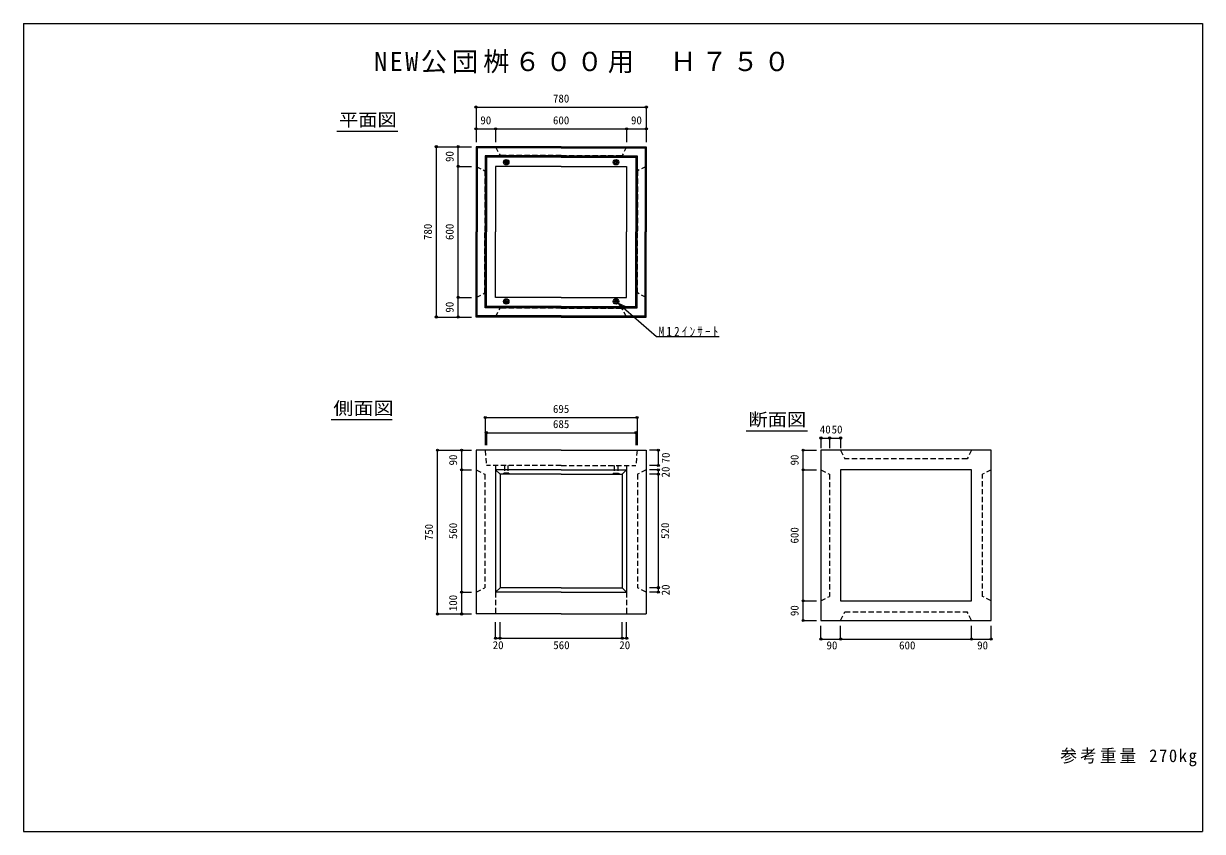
# Model space of a CAD drawing. Units: millimetres at full size, sheet at 1:20. Extents: x -2685 to 2715, y -1915 to 1785.
import ezdxf
from ezdxf.enums import TextEntityAlignment as Align

# ---------------------------------------------------------------- set-up
doc = ezdxf.new("R2010")
doc.units = ezdxf.units.MM
doc.header["$LTSCALE"] = 20
doc.header["$PDMODE"] = 32
doc.header["$PDSIZE"] = 10
doc.linetypes.add('DASHED1', pattern=[1.8, 1.2, -0.6])
for name, color, linetype in [('0-1_躯体', 3, 'Continuous'), ('0-3_建具', 4, 'Continuous'), ('F-0_F-0ﾚｲﾔ', 2, 'Continuous')]:
    doc.layers.add(name, color=color, linetype=linetype)
doc.styles.add('ＭＳ ゴシック', font='')
doc.styles.get('ＭＳ ゴシック').set_extended_font_data('MS Gothic')

msp = doc.modelspace()

# ---------------------------------------------------------------- linework, layer by layer
at = {"layer": '0-1_躯体'}
for p, q in [((-612.88, 1220.82), (-607.88, 1215.82)), ((-222.88, 1220.82), (-612.88, 1220.82)), ((-612.88, 1220.82), (-612.88, 830.82)), ((-222.88, 1215.82), (-607.88, 1215.82)), ((-607.88, 1215.82), (-607.88, 830.82)), ((-222.88, 1220.82), (167.12, 1220.82)), ((-222.88, 1215.82), (162.12, 1215.82)), ((167.12, 1220.82), (162.12, 1215.82)), ((162.12, 1215.82), (162.12, 830.82)), ((167.12, 1220.82), (167.12, 830.82)), ((-570.38, 1178.32), (-565.38, 1173.32)), ((-222.88, 1178.32), (-570.38, 1178.32)), ((-570.38, 1178.32), (-570.38, 830.82)), ((-222.88, 1173.32), (-565.38, 1173.32)), ((-565.38, 1173.32), (-565.38, 830.82)), ((-222.88, 1178.32), (124.62, 1178.32)), ((-222.88, 1173.32), (119.62, 1173.32)), ((124.62, 1178.32), (119.62, 1173.32)), ((119.62, 1173.32), (119.62, 830.82)), ((124.62, 1178.32), (124.62, 830.82)), ((-222.88, 1130.82), (-522.88, 1130.82)), ((-522.88, 1130.82), (-522.88, 830.82)), ((-222.88, 1130.82), (77.12, 1130.82)), ((77.12, 1130.82), (77.12, 830.82)), ((-612.88, 440.82), (-612.88, 830.82)), ((-607.88, 445.82), (-607.88, 830.82)), ((-570.38, 483.32), (-570.38, 830.82)), ((-565.38, 488.32), (-565.38, 830.82)), ((-522.88, 530.82), (-522.88, 830.82)), ((77.12, 530.82), (77.12, 830.82)), ((119.62, 488.32), (119.62, 830.82)), ((124.62, 483.32), (124.62, 830.82)), ((162.12, 445.82), (162.12, 830.82)), ((167.12, 440.82), (167.12, 830.82)), ((-570.38, 483.32), (-565.38, 488.32)), ((-222.88, 488.32), (-565.38, 488.32)), ((-222.88, 530.82), (-522.88, 530.82)), ((-222.88, 530.82), (77.12, 530.82)), ((-222.88, 488.32), (119.62, 488.32)), ((124.62, 483.32), (119.62, 488.32)), ((-612.88, 440.82), (-607.88, 445.82)), ((-222.88, 440.82), (-612.88, 440.82)), ((-222.88, 445.82), (-607.88, 445.82)), ((-222.88, 483.32), (-570.38, 483.32)), ((-222.88, 483.32), (124.62, 483.32)), ((-222.88, 445.82), (162.12, 445.82)), ((-222.88, 440.82), (167.12, 440.82)), ((167.12, 440.82), (162.12, 445.82)), ((-222.88, -169.18), (-612.88, -169.18)), ((-612.88, -169.18), (-612.88, -919.18)), ((-222.88, -169.18), (167.12, -169.18)), ((167.12, -169.18), (167.12, -919.18)), ((-522.88, -259.18), (-502.88, -279.18)), ((-222.88, -259.18), (-522.88, -259.18)), ((-522.88, -259.18), (-522.88, -819.18)), ((-222.88, -259.18), (77.12, -259.18)), ((-222.88, -259.18), (77.12, -259.18)), ((77.12, -259.18), (57.12, -279.18)), ((77.12, -259.18), (77.12, -819.18)), ((-222.88, -279.18), (-502.88, -279.18)), ((-502.88, -279.18), (-502.88, -799.18)), ((-222.88, -279.18), (57.12, -279.18)), ((-222.88, -279.18), (57.12, -279.18)), ((57.12, -279.18), (57.12, -799.18)), ((-502.88, -799.18), (-522.88, -819.18)), ((-222.88, -799.18), (-502.88, -799.18)), ((-222.88, -799.18), (57.12, -799.18)), ((57.12, -799.18), (77.12, -819.18)), ((-222.88, -819.18), (-522.88, -819.18)), ((-222.88, -819.18), (77.12, -819.18)), ((-222.88, -919.18), (-612.88, -919.18)), ((-222.88, -919.18), (167.12, -919.18))]:
    msp.add_line(p, q, dxfattribs=at)
at = {"layer": '0-1_躯体', "linetype": 'DASHED1'}
for p, q in [((-522.88, 1220.82), (-502.88, 1180.82)), ((77.12, 1220.82), (57.12, 1180.82)), ((-222.88, 1180.82), (-502.88, 1180.82)), ((-486.88, 1149.57), (-461.88, 1149.57)), ((-474.38, 1162.07), (-474.38, 1137.07)), ((-222.88, 1180.82), (57.12, 1180.82)), ((41.12, 1149.57), (16.12, 1149.57)), ((28.62, 1162.07), (28.62, 1137.07)), ((-612.88, 1130.82), (-572.88, 1110.82)), ((-572.88, 1110.82), (-572.88, 830.82)), ((167.12, 1130.82), (127.12, 1110.82)), ((127.12, 1110.82), (127.12, 830.82)), ((-572.88, 550.82), (-572.88, 830.82)), ((127.12, 550.82), (127.12, 830.82)), ((-612.88, 530.82), (-572.88, 550.82)), ((167.12, 530.82), (127.12, 550.82)), ((-486.88, 512.07), (-461.88, 512.07)), ((-474.38, 499.57), (-474.38, 524.57)), ((41.12, 512.07), (16.12, 512.07)), ((28.62, 499.57), (28.62, 524.57)), ((-522.88, 440.82), (-502.88, 480.82)), ((-222.88, 480.82), (-502.88, 480.82)), ((-222.88, 480.82), (57.12, 480.82)), ((77.12, 440.82), (57.12, 480.82)), ((-570.38, -169.18), (-565.38, -239.18)), ((124.62, -169.18), (119.62, -239.18)), ((1057.12, -169.18), (1077.12, -209.18)), ((1637.12, -209.18), (1077.12, -209.18)), ((1657.12, -169.18), (1637.12, -209.18)), ((-612.88, -259.18), (-572.88, -279.18)), ((-222.88, -239.18), (-565.38, -239.18)), ((-522.88, -239.18), (-522.88, -259.18)), ((-482.38, -239.18), (-482.38, -275.18)), ((-466.38, -239.18), (-466.38, -275.18)), ((-222.88, -239.18), (119.62, -239.18)), ((20.62, -239.18), (20.62, -275.18)), ((36.62, -239.18), (36.62, -275.18)), ((77.12, -239.18), (77.12, -259.18)), ((167.12, -259.18), (127.12, -279.18)), ((967.12, -259.18), (1007.12, -279.18)), ((1747.12, -259.18), (1707.12, -279.18)), ((-572.88, -279.18), (-572.88, -799.18)), ((-461.88, -279.18), (-486.88, -279.18)), ((-461.88, -275.18), (-461.88, -279.18)), ((16.12, -275.18), (16.12, -279.18)), ((16.12, -279.18), (41.12, -279.18)), ((127.12, -279.18), (127.12, -799.18)), ((1007.12, -279.18), (1007.12, -839.18)), ((1707.12, -839.18), (1707.12, -279.18)), ((-612.88, -819.18), (-572.88, -799.18)), ((167.12, -819.18), (127.12, -799.18)), ((-522.88, -819.18), (-522.88, -919.18)), ((77.12, -819.18), (77.12, -919.18)), ((967.12, -859.18), (1007.12, -839.18)), ((1747.12, -859.18), (1707.12, -839.18)), ((1057.12, -949.18), (1077.12, -909.18)), ((1077.12, -909.18), (1637.12, -909.18)), ((1657.12, -949.18), (1637.12, -909.18))]:
    msp.add_line(p, q, dxfattribs=at)
at = {"layer": '0-1_躯体'}
for points in [[(967.12, -949.18), (1747.12, -949.18), (1747.12, -169.18), (967.12, -169.18)], [(1057.12, -859.18), (1657.12, -859.18), (1657.12, -259.18), (1057.12, -259.18)]]:
    msp.add_lwpolyline(points, close=True, dxfattribs=at)
at = {"layer": '0-1_躯体', "linetype": 'DASHED1'}
for points in [[(-461.88, -275.18), (-486.88, -275.18), (-486.88, -279.18)], [(16.12, -275.18), (41.12, -275.18), (41.12, -279.18)]]:
    msp.add_lwpolyline(points, dxfattribs=at)
at = {"layer": '0-1_躯体'}
for centre, radius in [((-474.38, 1149.57), 12.5), ((-474.38, 1149.57), 8), ((28.62, 1149.57), 12.5), ((28.62, 1149.57), 8), ((-474.38, 512.07), 12.5), ((-474.38, 512.07), 8), ((28.62, 512.07), 12.5), ((28.62, 512.07), 8)]:
    msp.add_circle(centre, radius, dxfattribs=at)
at = {"layer": '0-3_建具', "color": 7}
for p, q in [((-612.88, 1402.2), (167.12, 1402.2)), ((-612.88, 1302.4), (-522.88, 1302.4)), ((-522.88, 1302.4), (77.12, 1302.4)), ((77.12, 1302.4), (167.12, 1302.4)), ((-794.25, 440.82), (-794.25, 1220.82)), ((-694.45, 1130.82), (-694.45, 1220.82)), ((-694.45, 530.82), (-694.45, 1130.82)), ((-694.45, 440.82), (-694.45, 530.82)), ((38.38, 504.27), (214.17, 351.42)), ((38.38, 504.27), (71.42, 489.52)), ((38.38, 504.27), (57.58, 473.6)), ((214.17, 351.42), (500.52, 351.42)), ((-570.38, -19.59), (124.62, -19.59)), ((-565.38, -88.95), (119.62, -88.95)), ((967.12, -113.6), (1007.12, -113.6)), ((1007.12, -113.6), (1057.12, -113.6)), ((-789.3, -919.18), (-789.3, -169.18)), ((-678.56, -169.18), (-678.56, -259.18)), ((221.96, -169.18), (221.96, -239.18)), ((885.55, -259.18), (885.55, -169.18)), ((-678.56, -259.18), (-678.56, -819.18)), ((221.96, -259.18), (221.96, -279.18)), ((885.55, -859.18), (885.55, -259.18)), ((221.96, -279.18), (221.96, -799.18)), ((221.96, -799.18), (221.96, -819.18)), ((-678.56, -819.18), (-678.56, -919.18)), ((885.55, -949.18), (885.55, -859.18)), ((-522.88, -1030.45), (-502.88, -1030.45)), ((-502.88, -1030.45), (57.12, -1030.45)), ((57.12, -1030.45), (77.12, -1030.45)), ((967.12, -1034.42), (1057.12, -1034.42)), ((1057.12, -1034.42), (1657.12, -1034.42)), ((1657.12, -1034.42), (1747.12, -1034.42))]:
    msp.add_line(p, q, dxfattribs=at)
at = {"layer": '0-3_建具'}
for p, q in [((-612.88, 1402.2), (-612.88, 1302.4)), ((167.12, 1402.2), (167.12, 1302.4)), ((-612.88, 1302.4), (-612.88, 1240.98)), ((-522.88, 1302.4), (-522.88, 1240.98)), ((77.12, 1302.4), (77.12, 1240.98)), ((167.12, 1302.4), (167.12, 1240.98)), ((-794.25, 1220.82), (-694.45, 1220.82)), ((-694.45, 1220.82), (-633.03, 1220.82)), ((-694.45, 1130.82), (-633.03, 1130.82)), ((-694.45, 530.82), (-633.03, 530.82)), ((-794.25, 440.82), (-694.45, 440.82)), ((-694.45, 440.82), (-633.03, 440.82)), ((-570.38, -19.59), (-570.38, -145.83)), ((124.62, -19.59), (124.62, -145.83)), ((-565.38, -88.95), (-565.38, -145.83)), ((119.62, -88.95), (119.62, -145.83)), ((967.12, -113.6), (967.12, -159.42)), ((1007.12, -113.6), (1007.12, -159.42)), ((1057.12, -113.6), (1057.12, -159.42)), ((-789.3, -169.18), (-678.56, -169.18)), ((-789.3, -169.18), (-678.56, -169.18)), ((-678.56, -169.18), (-633.08, -169.18)), ((221.96, -169.18), (182.47, -169.18)), ((885.55, -169.18), (946.97, -169.18)), ((-678.56, -259.18), (-633.08, -259.18)), ((-678.56, -259.18), (-633.08, -259.18)), ((221.96, -239.18), (182.47, -239.18)), ((221.96, -259.18), (182.47, -259.18)), ((885.55, -259.18), (946.97, -259.18)), ((221.96, -279.18), (182.47, -279.18)), ((221.96, -279.18), (182.47, -279.18)), ((221.96, -799.18), (182.47, -799.18)), ((221.96, -799.18), (182.47, -799.18)), ((-678.56, -819.18), (-633.08, -819.18)), ((-678.56, -819.18), (-633.08, -819.18)), ((221.96, -819.18), (182.47, -819.18)), ((885.55, -859.18), (946.97, -859.18)), ((-789.3, -919.18), (-678.56, -919.18)), ((-789.3, -919.18), (-678.56, -919.18)), ((-678.56, -919.18), (-633.08, -919.18)), ((-522.88, -1030.45), (-522.88, -956.85)), ((-502.88, -1030.45), (-502.88, -956.85)), ((57.12, -1030.45), (57.12, -956.85)), ((77.12, -1030.45), (77.12, -956.85)), ((885.55, -949.18), (946.97, -949.18)), ((967.12, -1034.42), (967.12, -973.09)), ((1057.12, -1034.42), (1057.12, -973.09)), ((1657.12, -1034.42), (1657.12, -973.09)), ((1747.12, -1034.42), (1747.12, -973.09))]:
    msp.add_line(p, q, dxfattribs=at)
at = {"layer": '0-3_建具', "color": 2}
for p, q in [((-1250.98, 1292.24), (-970.22, 1292.24)), ((-1276.48, -29.33), (-996.8, -29.33)), ((625.43, -81.18), (905.12, -81.18))]:
    msp.add_line(p, q, dxfattribs=at)
at = {"layer": '0-3_建具'}
for p in [(-612.88, 1402.2), (167.12, 1402.2), (-612.88, 1302.4), (-522.88, 1302.4), (77.12, 1302.4), (167.12, 1302.4), (-794.25, 1220.82), (-694.45, 1220.82), (-694.45, 1130.82), (-694.45, 530.82), (-794.25, 440.82), (-694.45, 440.82), (-570.38, -19.59), (124.62, -19.59), (-565.38, -88.95), (119.62, -88.95), (967.12, -113.6), (1007.12, -113.6), (1057.12, -113.6), (-789.3, -169.18), (-678.56, -169.18), (221.96, -169.18), (885.55, -169.18), (-678.56, -259.18), (221.96, -239.18), (221.96, -259.18), (885.55, -259.18), (221.96, -279.18), (221.96, -799.18), (-678.56, -819.18), (221.96, -819.18), (885.55, -859.18), (-789.3, -919.18), (-678.56, -919.18), (885.55, -949.18), (-522.88, -1030.45), (-502.88, -1030.45), (57.12, -1030.45), (77.12, -1030.45), (967.12, -1034.42), (1057.12, -1034.42), (1657.12, -1034.42), (1747.12, -1034.42)]:
    msp.add_point(p, dxfattribs=at)
at = {"layer": 'F-0_F-0ﾚｲﾔ'}
for p, q in [((-2685.33, 1784.74), (-2685.33, -1915.26)), ((-2685.33, 1784.74), (2714.67, 1784.74)), ((2714.67, 1784.74), (2714.67, -1915.26)), ((-2685.33, -1915.26), (2714.67, -1915.26))]:
    msp.add_line(p, q, dxfattribs=at)

# ---------------------------------------------------------------- texts
at = {"layer": '0-3_建具', "style": 'ＭＳ ゴシック'}
for s, p in [('780', (-260.38, 1412.2)), ('90', (-592.88, 1312.4)), ('600', (-260.38, 1312.4)), ('90', (97.12, 1312.4)), ('695', (-260.38, -9.59)), ('685', (-260.38, -78.95)), ('40', (962.12, -103.6)), ('50', (1016.01, -103.61)), ('20', (-536.47, -1091.5)), ('560', (-258.97, -1091.5)), ('20', (43.53, -1091.5)), ('90', (992.73, -1092.34)), ('600', (1325.23, -1092.34)), ('90', (1682.73, -1092.34))]:
    msp.add_text(s, height=36.66, dxfattribs=at).set_placement(p, align=Align.BOTTOM_LEFT)
at = {"layer": '0-3_建具', "color": 7, "style": 'ＭＳ ゴシック'}
for s, width, p in [('平面図', 1.1, (-1240.23, 1297.47)), ('側面図', 1.15, (-1266.39, -23.99)), ('断面図', 1.1, (635.52, -75.83))]:
    msp.add_text(s, height=58.65, dxfattribs=dict(at, width=width)).set_placement(p, align=Align.BOTTOM_LEFT)
at = {"layer": '0-3_建具', "style": 'ＭＳ ゴシック'}
for s, p in [('90', (-704.45, 1150.82)), ('780', (-804.25, 793.32)), ('600', (-704.45, 793.32)), ('90', (-704.45, 460.82)), ('90', (-688.56, -239.18)), ('70', (285.57, -229.79)), ('90', (875.55, -239.18)), ('20', (284.8, -294.06)), ('750', (-799.3, -581.68)), ('560', (-688.56, -576.68)), ('520', (282.57, -575.69)), ('600', (875.55, -596.68)), ('20', (284.8, -834.06)), ('100', (-688.56, -906.68)), ('90', (875.55, -929.18))]:
    msp.add_text(s, height=36.66, rotation=90, dxfattribs=at).set_placement(p, align=Align.BOTTOM_LEFT)
at = {"layer": '0-3_建具', "color": 3, "insert": (-1079.41, 1556.96), "char_height": 87.98, "attachment_point": 7, "style": 'ＭＳ ゴシック'}
msp.add_mtext('\\T1.19;NEW公団桝６００用\u3000Ｈ７５０', dxfattribs=at)
at = {"layer": '0-3_建具', "color": 7, "attachment_point": 7, "style": 'ＭＳ ゴシック'}
for s, insert, char_height in [('\\T1.39;\\W0.85;M12ｲﾝｻｰﾄ', (223.86, 350.03), 43.99), ('\\T1.19;\\W0.95;参考重量\\~270kg', (2064.04, -1617.13), 58.65)]:
    msp.add_mtext(s, dxfattribs=dict(at, insert=insert, char_height=char_height))

doc.saveas('drawing.dxf')
